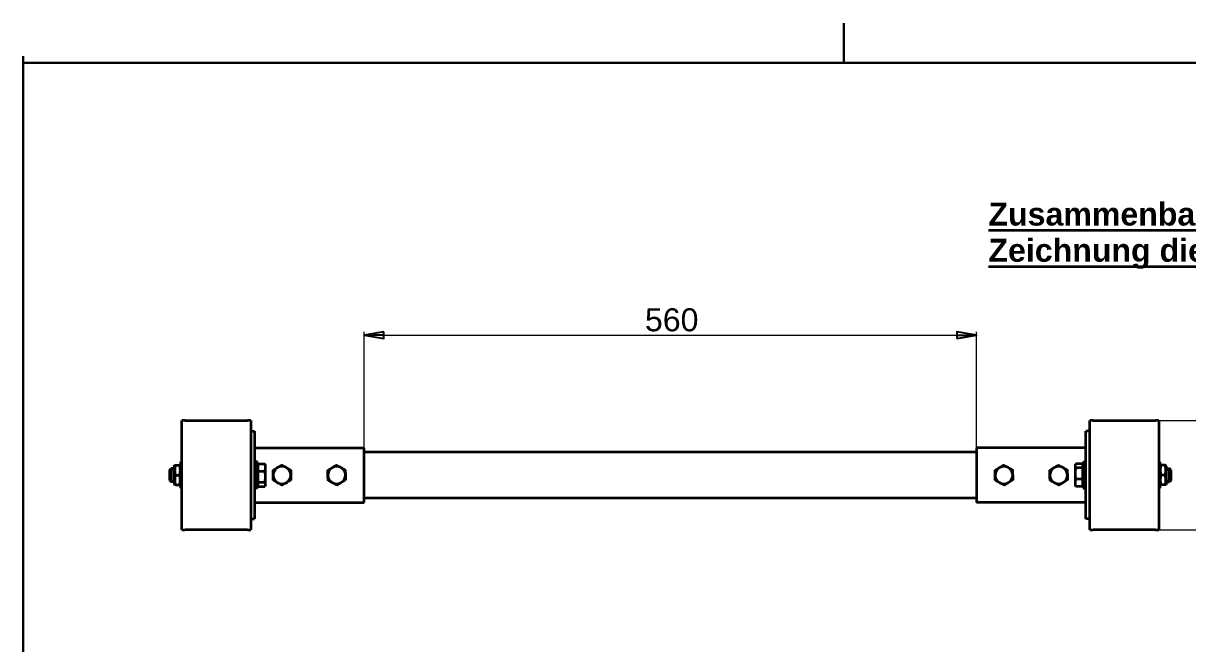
# Model space of a CAD drawing. Header units: millimetres. Extents: x 60 to 2494, y 57 to 1758.
# Drawn here: x 60 to 1124, y 1191 to 1758 of the extents above; entities that cross this region are included whole.
import ezdxf

# ---------------------------------------------------------------- set-up
doc = ezdxf.new("R2010")
doc.units = ezdxf.units.MM
doc.header["$LTSCALE"] = 6
doc.layers.add('AM_0', color=7, linetype='Continuous', lineweight=35)
doc.layers.add('AM_6', color=7, linetype='Continuous', lineweight=35)
for name, color, linetype, lineweight, true_color in [('AM_4', 3, 'Continuous', 25, 0x00ff00), ('AM_5', 3, 'Continuous', 25, 0x00ff00), ('Skizziergeometrie(Böma)', 179, 'Continuous', 30, 0x262659)]:
    doc.layers.add(name, color=color, linetype=linetype, lineweight=lineweight, true_color=true_color)
doc.styles.add('WEC-3_5', font='arial.ttf')
doc.dimstyles.new('WEC_BEM', dxfattribs={"dimscale": 6, "dimtxt": 3.5, "dimasz": 3, "dimexe": 0.5, "dimexo": 0, "dimgap": 0.5, "dimtad": 1, "dimrnd": 1e-08, "dimtxsty": 'WEC-3_5', "dimblk": 'Filled-1', "dimcen": 0.09, "dimdle": 12, "dimclrd": 256, "dimclre": 256, "dimclrt": 7, "dimadec": 1, "dimazin": 2, "dimtfac": 0.571429, "dimtdec": 3, "dimtmove": 0, "dimatfit": 3, "dimldrblk": 'Filled-1', "dimfxl": 1, "dimtolj": 1, "dimlwd": 15, "dimlwe": 15, "dimarcsym": 0})

# ---------------------------------------------------------------- blocks, each defined once
blk = doc.blocks.new('Ränder A3')
at = {"layer": 'Skizziergeometrie(Böma)'}
for q in [(410, 287), (10, 10)]:
    blk.add_line((10, 287), q, dxfattribs=at)
blk = doc.blocks.new('Faltmarken_A3')
at = {"layer": 'Skizziergeometrie(Böma)'}
for p, q in [((125, 0), (125, 6)), ((0, 0), (0, 1))]:
    blk.add_line(p, q, dxfattribs=at)
blk = doc.blocks.new('Filled-1')
at = {"color": 0}
for p, q in [((0, 0), (-1, 0.167)), ((-1, 0.167), (-1, -0.167)), ((-1, 0), (0, 0)), ((-1, -0.167), (0, 0))]:
    blk.add_line(p, q, dxfattribs=at)
at = {"color": 0, "flags": 128}
blk.add_lwpolyline([(-1, -0.167), (0, 0), (-1, 0.167), (-1, -0.167)], dxfattribs=at)
at = {"color": 0}
blk.add_solid([(-1, -0.167), (0, 0), (-1, 0.167), (-1, -0.167)], dxfattribs=at)
blk = doc.blocks.new('*D34')
at = {"layer": 'AM_5', "linetype": 'Continuous', "lineweight": 15, "transparency": 16777216}
for p, q in [((1096.5, 1395.3), (1171.5, 1395.3)), ((1168.5, 1377.3), (1168.5, 1313.3)), ((1096.5, 1295.3), (1171.5, 1295.3))]:
    blk.add_line(p, q, dxfattribs=at)
at = {"layer": 'Defpoints', "color": 0, "linetype": 'Continuous', "transparency": 16777216}
for p in [(1096.5, 1395.3), (1096.5, 1295.3), (1168.5, 1295.3)]:
    blk.add_point(p, dxfattribs=at)
at = {"layer": 'AM_5', "linetype": 'Continuous', "lineweight": 15, "transparency": 16777216, "xscale": 18, "yscale": 18, "zscale": 18}
for p, rotation in [((1168.5, 1395.3), 90), ((1168.5, 1295.3), 270)]:
    blk.add_blockref('Filled-1', p, dxfattribs=dict(at, rotation=rotation))
at = {"layer": 'AM_5', "color": 7, "linetype": 'Continuous', "lineweight": 18, "transparency": 16777216, "insert": (1144, 1323.2), "char_height": 21, "attachment_point": 1, "rotation": 90, "style": 'WEC-3_5'}
blk.add_mtext('\\A1;100', dxfattribs=at)
blk = doc.blocks.new('*D35')
at = {"layer": 'AM_5', "linetype": 'Continuous', "lineweight": 15, "transparency": 16777216}
for p, q in [((371.5, 1370.3), (371.5, 1476.2)), ((389.5, 1473.2), (913.5, 1473.2)), ((931.5, 1370.3), (931.5, 1476.2))]:
    blk.add_line(p, q, dxfattribs=at)
at = {"layer": 'Defpoints', "color": 0, "linetype": 'Continuous', "transparency": 16777216}
for p in [(931.5, 1473.2), (371.5, 1370.3), (931.5, 1370.3)]:
    blk.add_point(p, dxfattribs=at)
at = {"layer": 'AM_5', "linetype": 'Continuous', "lineweight": 15, "transparency": 16777216, "xscale": 18, "yscale": 18, "zscale": 18, "rotation": 180}
blk.add_blockref('Filled-1', (371.5, 1473.2), dxfattribs=at)
at = {"layer": 'AM_5', "linetype": 'Continuous', "lineweight": 15, "transparency": 16777216, "xscale": 18, "yscale": 18, "zscale": 18}
blk.add_blockref('Filled-1', (931.5, 1473.2), dxfattribs=at)
at = {"layer": 'AM_5', "color": 7, "linetype": 'Continuous', "lineweight": 18, "transparency": 16777216, "insert": (628.3, 1497.7), "char_height": 21, "attachment_point": 1, "style": 'WEC-3_5'}
blk.add_mtext('\\A1;560', dxfattribs=at)

msp = doc.modelspace()

# ---------------------------------------------------------------- linework, layer by layer
at = {"layer": 'AM_0'}
for p, q in [((204.982, 1295.333), (204.982, 1395.333)), ((207.982, 1395.333), (204.982, 1395.333)), ((207.982, 1395.333), (264.982, 1395.333)), ((267.982, 1395.333), (264.982, 1395.333)), ((267.982, 1395.333), (267.982, 1295.333)), ((1034.982, 1295.333), (1034.982, 1395.333)), ((1037.982, 1395.333), (1034.982, 1395.333)), ((1037.982, 1395.333), (1094.982, 1395.333)), ((1097.982, 1395.333), (1094.982, 1395.333)), ((1097.982, 1395.333), (1097.982, 1295.333)), ((267.982, 1385.333), (271.482, 1385.333)), ((271.482, 1385.333), (271.482, 1305.333)), ((1034.982, 1385.333), (1031.482, 1385.333)), ((1031.482, 1305.333), (1031.482, 1385.333)), ((271.482, 1370.333), (371.482, 1370.333)), ((371.482, 1320.333), (371.482, 1370.333)), ((931.482, 1366.333), (371.482, 1366.333)), ((931.482, 1370.333), (931.482, 1320.333)), ((1031.482, 1370.333), (931.482, 1370.333)), ((197.982, 1353.633), (198.386, 1354.333)), ((197.982, 1353.633), (197.982, 1337.033)), ((198.386, 1354.333), (199.19, 1354.333)), ((199.19, 1354.333), (202.774, 1354.333)), ((202.774, 1354.333), (203.578, 1354.333)), ((203.982, 1353.633), (203.578, 1354.333)), ((203.982, 1333.333), (203.982, 1357.333)), ((204.982, 1357.333), (203.982, 1357.333)), ((273.982, 1357.333), (271.482, 1357.333)), ((273.982, 1333.333), (273.982, 1357.333)), ((274.582, 1353.648), (273.982, 1353.648)), ((274.582, 1355.598), (280.678, 1355.598)), ((274.582, 1349.061), (274.582, 1355.598)), ((281.482, 1354.333), (281.112, 1354.975)), ((281.482, 1352.329), (281.482, 1354.333)), ((281.482, 1343.929), (281.482, 1352.329)), ((1021.482, 1354.333), (1021.853, 1354.975)), ((1021.482, 1354.333), (1021.482, 1353.733)), ((1021.482, 1353.733), (1021.482, 1346.737)), ((1028.382, 1355.598), (1022.286, 1355.598)), ((1028.382, 1355.598), (1028.382, 1351.869)), ((1028.382, 1353.648), (1028.982, 1353.648)), ((1028.982, 1357.333), (1028.982, 1333.333)), ((1028.982, 1357.333), (1031.482, 1357.333)), ((1097.982, 1357.333), (1098.982, 1357.333)), ((1098.982, 1357.333), (1098.982, 1333.333)), ((1098.982, 1353.633), (1099.386, 1354.333)), ((1099.386, 1354.333), (1100.19, 1354.333)), ((1103.774, 1354.333), (1100.19, 1354.333)), ((1103.774, 1354.333), (1104.578, 1354.333)), ((1104.982, 1353.633), (1104.578, 1354.333)), ((1104.982, 1337.033), (1104.982, 1353.633)), ((193.982, 1350.259), (195.056, 1351.333)), ((193.982, 1340.406), (193.982, 1350.259)), ((195.056, 1351.333), (195.056, 1339.333)), ((197.982, 1351.333), (195.056, 1351.333)), ((199.19, 1345.333), (202.774, 1345.333)), ((274.582, 1349.061), (280.678, 1349.061)), ((274.582, 1338.796), (274.582, 1349.061)), ((281.482, 1336.932), (281.482, 1343.929)), ((1021.482, 1346.737), (1021.482, 1338.336)), ((1028.382, 1351.869), (1022.286, 1351.869)), ((1028.382, 1341.604), (1022.286, 1341.604)), ((1028.382, 1351.869), (1028.382, 1341.604)), ((1028.382, 1341.604), (1028.382, 1335.068)), ((1103.774, 1345.333), (1100.19, 1345.333)), ((1104.982, 1351.333), (1107.909, 1351.333)), ((1107.909, 1339.333), (1107.909, 1351.333)), ((1108.982, 1350.259), (1107.909, 1351.333)), ((1108.982, 1350.259), (1108.982, 1340.406)), ((193.982, 1340.406), (195.056, 1339.333)), ((197.982, 1339.333), (195.056, 1339.333)), ((197.982, 1337.033), (198.386, 1336.333)), ((199.19, 1336.333), (198.386, 1336.333)), ((199.19, 1336.333), (202.774, 1336.333)), ((203.578, 1336.333), (202.774, 1336.333)), ((203.982, 1337.033), (203.578, 1336.333)), ((204.982, 1333.333), (203.982, 1333.333)), ((273.982, 1333.333), (271.482, 1333.333)), ((274.582, 1337.018), (273.982, 1337.018)), ((274.582, 1338.796), (280.678, 1338.796)), ((274.582, 1335.068), (274.582, 1338.796)), ((274.582, 1335.068), (280.678, 1335.068)), ((281.482, 1336.333), (281.112, 1335.691)), ((281.482, 1336.333), (281.482, 1336.932)), ((1021.482, 1338.336), (1021.482, 1336.333)), ((1021.482, 1336.333), (1021.853, 1335.691)), ((1028.382, 1335.068), (1022.286, 1335.068)), ((1028.382, 1337.018), (1028.982, 1337.018)), ((1028.982, 1333.333), (1031.482, 1333.333)), ((1097.982, 1333.333), (1098.982, 1333.333)), ((1098.982, 1337.033), (1099.386, 1336.333)), ((1100.19, 1336.333), (1099.386, 1336.333)), ((1103.774, 1336.333), (1100.19, 1336.333)), ((1104.578, 1336.333), (1103.774, 1336.333)), ((1104.982, 1337.033), (1104.578, 1336.333)), ((1104.982, 1339.333), (1107.909, 1339.333)), ((1108.982, 1340.406), (1107.909, 1339.333)), ((271.482, 1320.333), (371.482, 1320.333)), ((931.482, 1324.333), (371.482, 1324.333)), ((1031.482, 1320.333), (931.482, 1320.333)), ((267.982, 1305.333), (271.482, 1305.333)), ((1034.982, 1305.333), (1031.482, 1305.333)), ((204.982, 1295.333), (207.982, 1295.333)), ((264.982, 1295.333), (207.982, 1295.333)), ((264.982, 1295.333), (267.982, 1295.333)), ((1034.982, 1295.333), (1037.982, 1295.333)), ((1094.982, 1295.333), (1037.982, 1295.333)), ((1094.982, 1295.333), (1097.982, 1295.333))]:
    msp.add_line(p, q, dxfattribs=at)
for centre, start, end in [((296.482, 1345.333), 120.390905, 180.390905), ((296.482, 1345.333), 60.390905, 120.390905), ((296.482, 1345.333), 0.390905, 60.390905), ((346.482, 1345.333), 121.977544, 181.977544), ((346.482, 1345.333), 61.977544, 121.977544), ((346.482, 1345.333), 1.977544, 61.977544), ((956.482, 1345.333), 121.977544, 181.977544), ((956.482, 1345.333), 61.977544, 121.977544), ((956.482, 1345.333), 1.977544, 61.977544), ((1006.482, 1345.333), 121.977544, 181.977544), ((1006.482, 1345.333), 61.977544, 121.977544), ((1006.482, 1345.333), 1.977544, 61.977544), ((296.482, 1345.333), 180.390905, 240.390905), ((296.482, 1345.333), 300.390905, 0.390905), ((346.482, 1345.333), 181.977544, 241.977544), ((346.482, 1345.333), 301.977544, 1.977544), ((956.482, 1345.333), 181.977544, 241.977544), ((956.482, 1345.333), 301.977544, 1.977544), ((1006.482, 1345.333), 181.977544, 241.977544), ((1006.482, 1345.333), 301.977544, 1.977544), ((296.482, 1345.333), 240.390905, 300.390905), ((346.482, 1345.333), 241.977544, 301.977544), ((956.482, 1345.333), 241.977544, 301.977544), ((1006.482, 1345.333), 241.977544, 301.977544)]:
    msp.add_arc(centre, 8, start, end, dxfattribs=at)
for points, weights in [([(199.19, 1354.333), (197.69, 1349.833), (199.19, 1345.333)], [1, 1.15470053838, 1]), ([(202.774, 1345.333), (204.274, 1349.833), (202.774, 1354.333)], [1, 1.15470053838, 1]), ([(281.482, 1352.329), (281.482, 1353.846), (280.678, 1355.598)], [1, 1.0379548493, 1]), ([(280.678, 1355.598), (280.939, 1355.274), (281.112, 1354.975)], [1, 1.01197282636, 1.01639201603]), ([(280.678, 1349.061), (281.482, 1350.813), (281.482, 1352.329)], [1, 1.0379548493, 1]), ([(288.451, 1349.897), (290.586, 1351.149), (292.435, 1352.233)], [1, 1.0379548493, 1]), ([(292.435, 1352.233), (294.284, 1353.318), (296.419, 1354.57)], [1, 1.0379548493, 1]), ([(296.419, 1354.57), (298.571, 1353.347), (300.435, 1352.288)], [1, 1.0379548493, 1]), ([(300.435, 1352.288), (302.298, 1351.229), (304.45, 1350.006)], [1, 1.0379548493, 1]), ([(338.328, 1349.673), (340.427, 1350.983), (342.245, 1352.119)], [1, 1.0379548493, 1]), ([(342.245, 1352.119), (344.064, 1353.254), (346.163, 1354.565)], [1, 1.0379548493, 1]), ([(346.163, 1354.565), (348.348, 1353.402), (350.241, 1352.395)], [1, 1.0379548493, 1]), ([(350.241, 1352.395), (352.133, 1351.388), (354.318, 1350.225)], [1, 1.0379548493, 1]), ([(948.328, 1349.673), (950.427, 1350.983), (952.245, 1352.119)], [1, 1.0379548493, 1]), ([(952.245, 1352.119), (954.064, 1353.254), (956.163, 1354.565)], [1, 1.0379548493, 1]), ([(956.163, 1354.565), (958.348, 1353.402), (960.241, 1352.395)], [1, 1.0379548493, 1]), ([(960.241, 1352.395), (962.133, 1351.388), (964.318, 1350.225)], [1, 1.0379548493, 1]), ([(998.328, 1349.673), (1000.427, 1350.983), (1002.245, 1352.119)], [1, 1.0379548493, 1]), ([(1002.245, 1352.119), (1004.064, 1353.254), (1006.163, 1354.565)], [1, 1.0379548493, 1]), ([(1006.163, 1354.565), (1008.348, 1353.402), (1010.241, 1352.395)], [1, 1.0379548493, 1]), ([(1010.241, 1352.395), (1012.133, 1351.388), (1014.318, 1350.225)], [1, 1.0379548493, 1]), ([(1022.286, 1355.598), (1021.482, 1354.599), (1021.482, 1353.733)], [1, 1.0379548493, 1]), ([(1021.482, 1353.733), (1021.482, 1352.868), (1022.286, 1351.869)], [1, 1.0379548493, 1]), ([(1100.19, 1354.333), (1098.69, 1349.833), (1100.19, 1345.333)], [1, 1.15470053838, 1]), ([(1103.774, 1345.333), (1105.274, 1349.833), (1103.774, 1354.333)], [1, 1.15470053838, 1]), ([(199.19, 1345.333), (197.69, 1340.833), (199.19, 1336.333)], [1, 1.15470053838, 1]), ([(202.774, 1336.333), (204.274, 1340.833), (202.774, 1345.333)], [1, 1.15470053838, 1]), ([(281.482, 1343.929), (281.482, 1346.311), (280.678, 1349.061)], [1, 1.0379548493, 1]), ([(280.678, 1338.796), (281.482, 1341.547), (281.482, 1343.929)], [1, 1.0379548493, 1]), ([(288.482, 1345.278), (288.468, 1347.422), (288.451, 1349.897)], [1, 1.0379548493, 1]), ([(288.514, 1340.659), (288.497, 1343.134), (288.482, 1345.278)], [1, 1.0379548493, 1]), ([(304.45, 1350.006), (304.467, 1347.531), (304.482, 1345.387)], [1, 1.0379548493, 1]), ([(304.482, 1345.387), (304.497, 1343.244), (304.513, 1340.768)], [1, 1.0379548493, 1]), ([(338.487, 1345.057), (338.413, 1347.199), (338.328, 1349.673)], [1, 1.0379548493, 1]), ([(338.646, 1340.44), (338.561, 1342.914), (338.487, 1345.057)], [1, 1.0379548493, 1]), ([(354.318, 1350.225), (354.403, 1347.751), (354.477, 1345.609)], [1, 1.0379548493, 1]), ([(354.477, 1345.609), (354.551, 1343.466), (354.637, 1340.993)], [1, 1.0379548493, 1]), ([(948.487, 1345.057), (948.413, 1347.199), (948.328, 1349.673)], [1, 1.0379548493, 1]), ([(948.646, 1340.44), (948.561, 1342.914), (948.487, 1345.057)], [1, 1.0379548493, 1]), ([(964.318, 1350.225), (964.403, 1347.751), (964.477, 1345.609)], [1, 1.0379548493, 1]), ([(964.477, 1345.609), (964.551, 1343.466), (964.637, 1340.993)], [1, 1.0379548493, 1]), ([(998.487, 1345.057), (998.413, 1347.199), (998.328, 1349.673)], [1, 1.0379548493, 1]), ([(998.646, 1340.44), (998.561, 1342.914), (998.487, 1345.057)], [1, 1.0379548493, 1]), ([(1014.318, 1350.225), (1014.403, 1347.751), (1014.477, 1345.609)], [1, 1.0379548493, 1]), ([(1014.477, 1345.609), (1014.551, 1343.466), (1014.637, 1340.993)], [1, 1.0379548493, 1]), ([(1022.286, 1351.869), (1021.482, 1349.119), (1021.482, 1346.737)], [1, 1.0379548493, 1]), ([(1021.482, 1346.737), (1021.482, 1344.355), (1022.286, 1341.604)], [1, 1.0379548493, 1]), ([(1022.286, 1341.604), (1021.482, 1339.853), (1021.482, 1338.336)], [1, 1.0379548493, 1]), ([(1100.19, 1345.333), (1098.69, 1340.833), (1100.19, 1336.333)], [1, 1.15470053838, 1]), ([(1103.774, 1336.333), (1105.274, 1340.833), (1103.774, 1345.333)], [1, 1.15470053838, 1]), ([(281.482, 1336.932), (281.482, 1337.797), (280.678, 1338.796)], [1, 1.0379548493, 1]), ([(280.678, 1335.068), (281.482, 1336.067), (281.482, 1336.932)], [1, 1.0379548493, 1]), ([(292.53, 1338.377), (290.666, 1339.436), (288.514, 1340.659)], [1, 1.0379548493, 1]), ([(296.545, 1336.095), (294.393, 1337.318), (292.53, 1338.377)], [1, 1.0379548493, 1]), ([(300.529, 1338.432), (298.68, 1337.347), (296.545, 1336.095)], [1, 1.0379548493, 1]), ([(304.513, 1340.768), (302.378, 1339.516), (300.529, 1338.432)], [1, 1.0379548493, 1]), ([(342.724, 1338.27), (340.831, 1339.278), (338.646, 1340.44)], [1, 1.0379548493, 1]), ([(346.801, 1336.1), (344.616, 1337.263), (342.724, 1338.27)], [1, 1.0379548493, 1]), ([(350.719, 1338.547), (348.901, 1337.411), (346.801, 1336.1)], [1, 1.0379548493, 1]), ([(354.637, 1340.993), (352.537, 1339.682), (350.719, 1338.547)], [1, 1.0379548493, 1]), ([(952.724, 1338.27), (950.831, 1339.278), (948.646, 1340.44)], [1, 1.0379548493, 1]), ([(956.801, 1336.1), (954.616, 1337.263), (952.724, 1338.27)], [1, 1.0379548493, 1]), ([(960.719, 1338.547), (958.901, 1337.411), (956.801, 1336.1)], [1, 1.0379548493, 1]), ([(964.637, 1340.993), (962.537, 1339.682), (960.719, 1338.547)], [1, 1.0379548493, 1]), ([(1002.724, 1338.27), (1000.831, 1339.278), (998.646, 1340.44)], [1, 1.0379548493, 1]), ([(1006.801, 1336.1), (1004.616, 1337.263), (1002.724, 1338.27)], [1, 1.0379548493, 1]), ([(1010.719, 1338.547), (1008.901, 1337.411), (1006.801, 1336.1)], [1, 1.0379548493, 1]), ([(1014.637, 1340.993), (1012.537, 1339.682), (1010.719, 1338.547)], [1, 1.0379548493, 1]), ([(1021.482, 1338.336), (1021.482, 1336.819), (1022.286, 1335.068)], [1, 1.0379548493, 1]), ([(1022.286, 1335.068), (1022.026, 1335.391), (1021.853, 1335.691)], [1, 1.01197282636, 1.01639201603])]:
    msp.add_rational_spline(points, weights, degree=2, dxfattribs=at)
at = {"layer": 'AM_4'}
for p, q in [((197.982, 1350.283), (194.006, 1350.283)), ((1108.959, 1350.283), (1104.982, 1350.283)), ((194.006, 1340.383), (197.982, 1340.383)), ((1104.982, 1340.383), (1108.959, 1340.383))]:
    msp.add_line(p, q, dxfattribs=at)

# ---------------------------------------------------------------- block references
at = {"xscale": 6, "yscale": 6, "zscale": 6}
for name, p in [('Faltmarken_A3', (60, 1722)), ('Ränder A3', (0, 0))]:
    msp.add_blockref(name, p, dxfattribs=at)

# ---------------------------------------------------------------- texts
at = {"layer": 'AM_6', "color": 7, "insert": (942.335, 1594.28), "char_height": 21, "width": 570.5694, "attachment_point": 1, "line_spacing_factor": 0.944221, "style": 'WEC-3_5'}
msp.add_mtext('\\fArial|b1|i0;{\\H21.0000;\\LZusammenbau wird selbst übernommen.\\P}\\fArial|b1|i0;{\\H21.0000;\\LZeichnung dient nur als Referenz.}', dxfattribs=at)

# ---------------------------------------------------------------- dimensions: what is measured, and where the dimension line sits
at = {"layer": 'AM_5', "linetype": 'Continuous', "lineweight": 18}
for base, p1, p2, angle, picture, middle in [((931.482, 1473.224), (371.482, 1370.333), (931.482, 1370.333), 180, '*D35', (651.482, 1473.224)), ((1168.482, 1295.333), (1096.482, 1395.333), (1096.482, 1295.333), 90, '*D34', (1168.482, 1345.333))]:
    dim = msp.add_linear_dim(base=base, p1=p1, p2=p2, angle=angle, dimstyle='WEC_BEM', override={"dimgap": 0.5, "dimdec": 2, "dimtol": 0, "dimlim": 0, "dimtp": 0, "dimtm": 0, "dimtdec": 3, "dimtofl": 0, "dimatfit": 1}, dxfattribs=at)
    dim.commit()
    dim.dimension.update_dxf_attribs({"geometry": picture, "text_midpoint": middle, "dimtype": 160})

doc.saveas('drawing.dxf')
